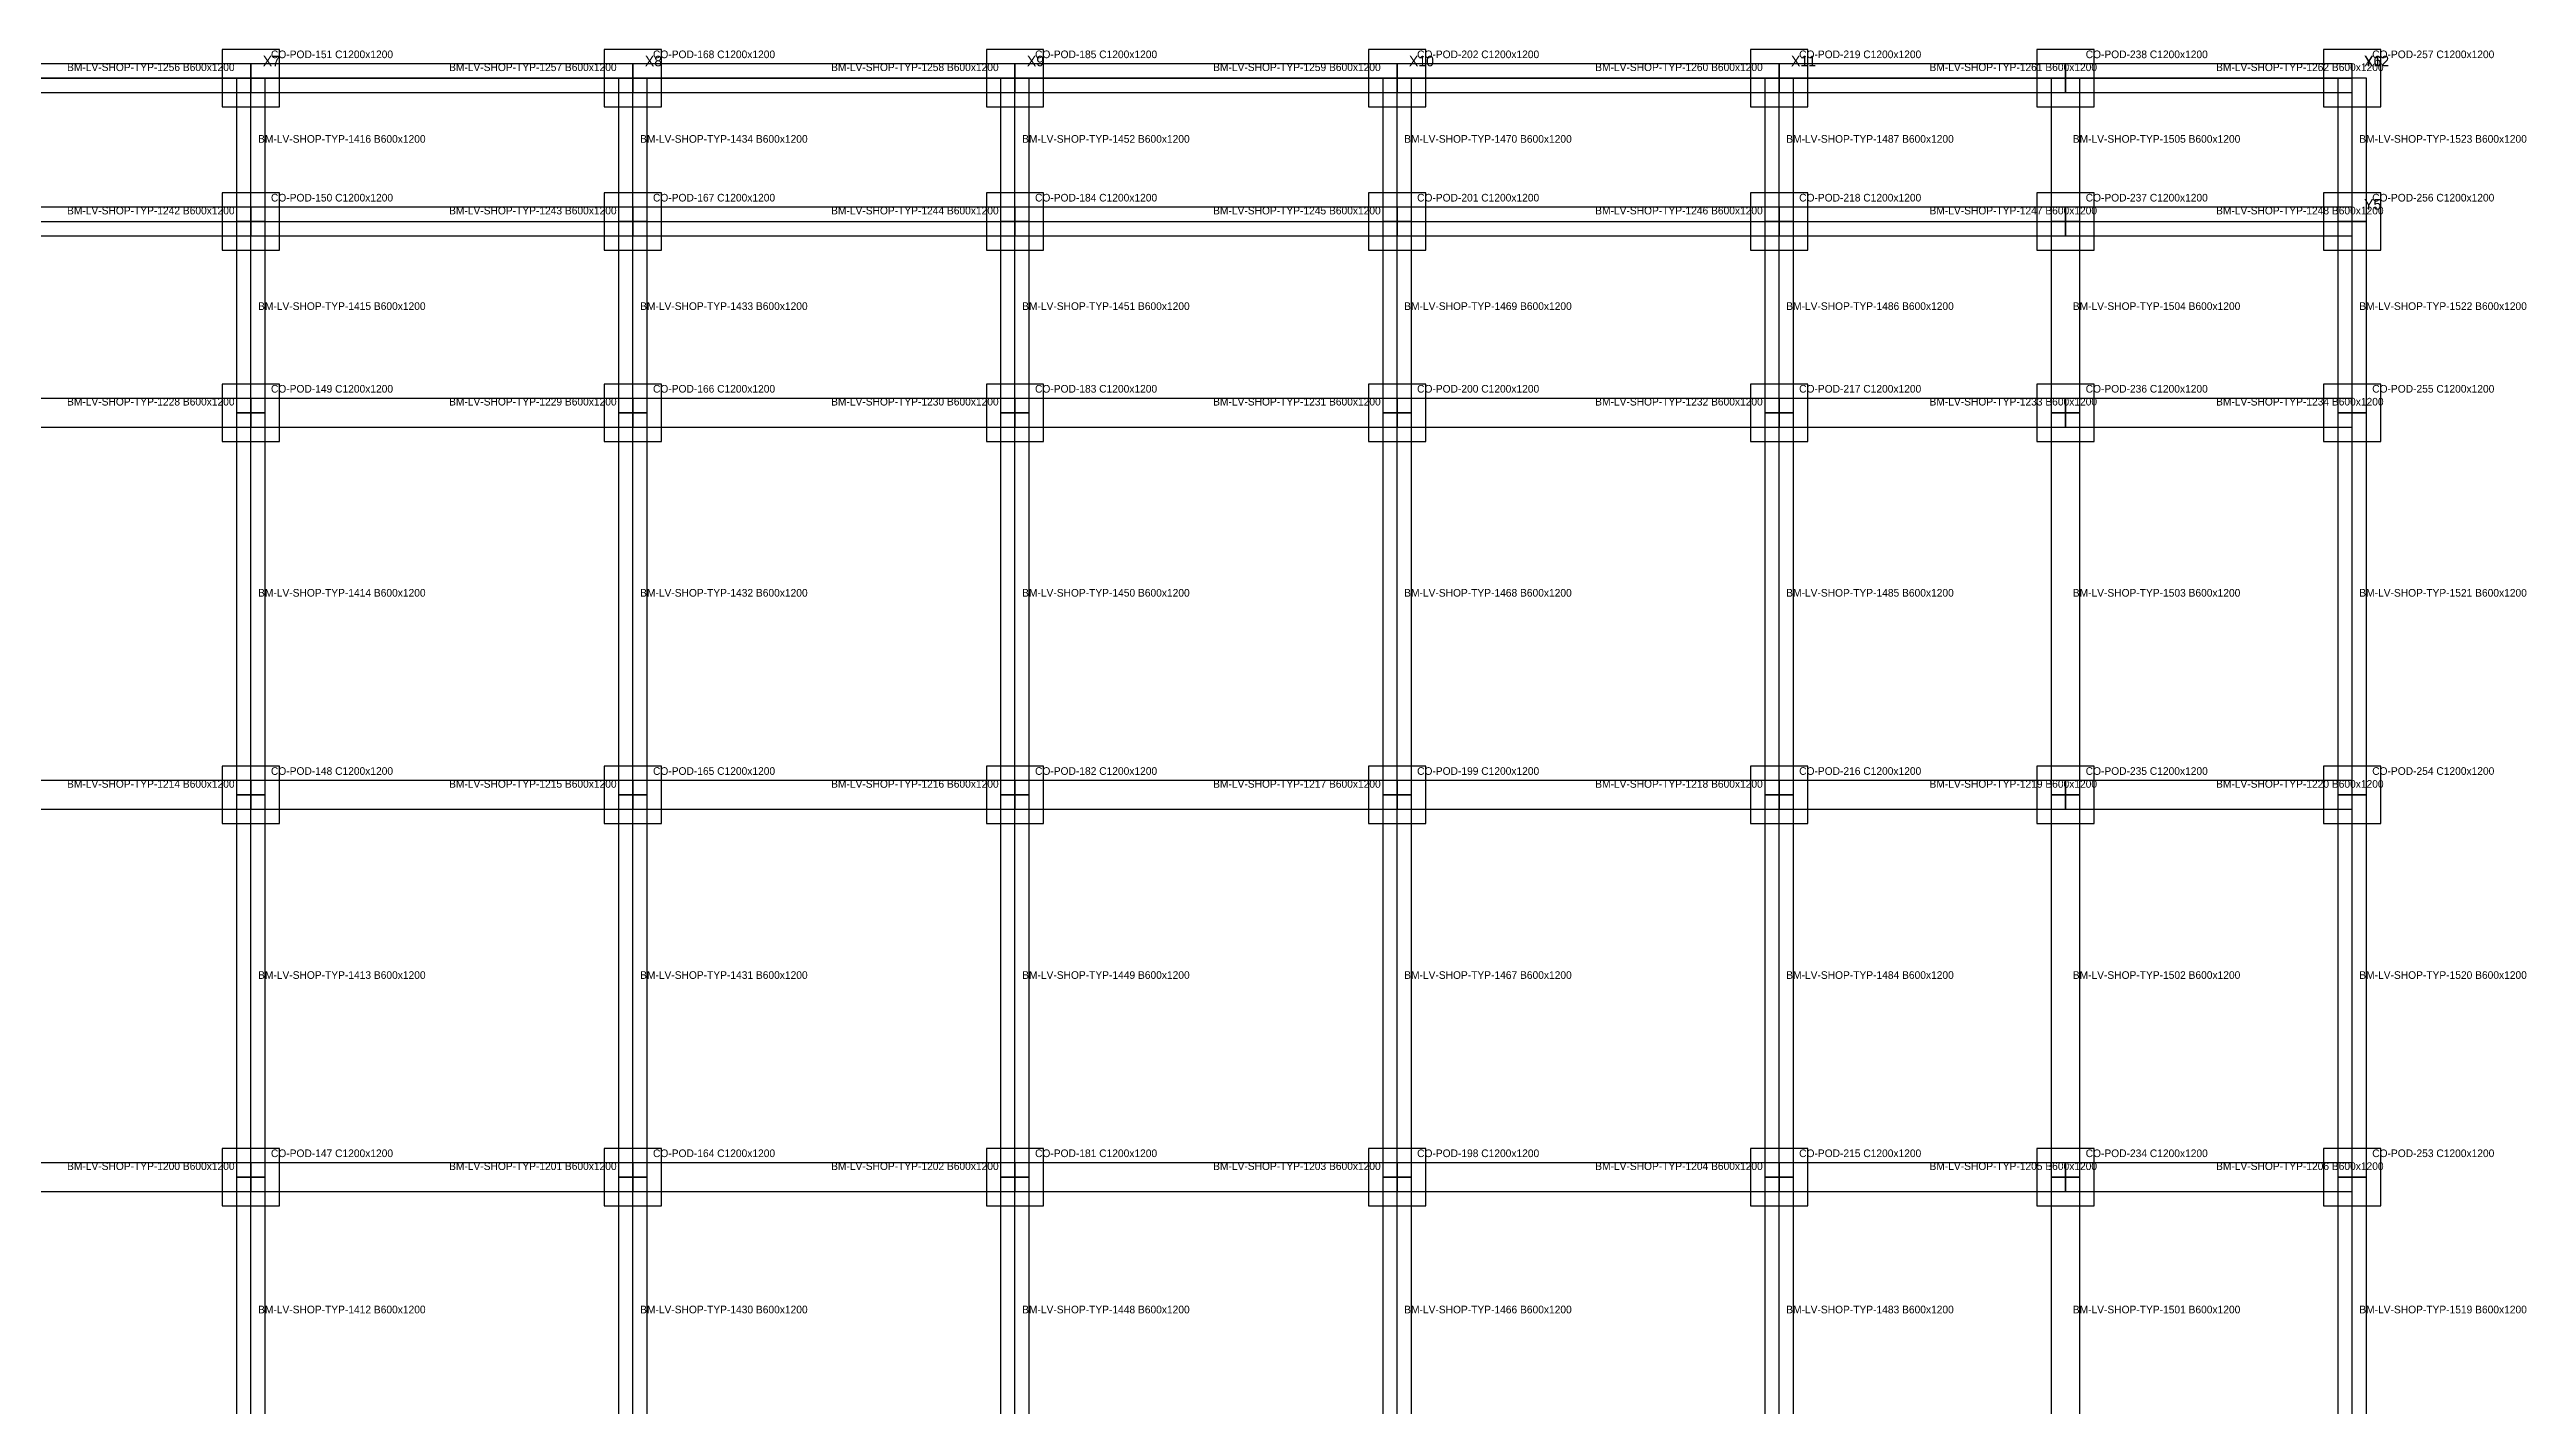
# Model space of a CAD drawing. Header units: millimetres. Extents: x -600 to 227101, y -254450 to 109948.
# Drawn here: x 55784 to 107650, y -52778 to -24400 of the extents above; entities that cross this region are included whole.
import ezdxf

# ---------------------------------------------------------------- set-up
doc = ezdxf.new("R2010")
doc.units = ezdxf.units.MM
for name, color, linetype in [('LV-SHOP-TYP_BEAM', 5, 'Continuous'), ('LV-SHOP-TYP_COLUMN', 1, 'Continuous'), ('LV-SHOP-TYP_GRID', 8, 'Continuous'), ('LV-SHOP-TYP_KEEP_OUT', 4, 'Continuous'), ('LV-SHOP-TYP_SLAB', 7, 'Continuous'), ('TEXT', 7, 'Continuous')]:
    doc.layers.add(name, color=color, linetype=linetype)

msp = doc.modelspace()

# ---------------------------------------------------------------- linework, layer by layer
at = {"layer": 'LV-SHOP-TYP_BEAM'}
for points in [[(52000, -24700), (52000, -25300), (60000, -25300), (60000, -24700), (52000, -24700)], [(60000, -24700), (60000, -25300), (68000, -25300), (68000, -24700), (60000, -24700)], [(68000, -24700), (68000, -25300), (76000, -25300), (76000, -24700), (68000, -24700)], [(76000, -24700), (76000, -25300), (84000, -25300), (84000, -24700), (76000, -24700)], [(84000, -24700), (84000, -25300), (92000, -25300), (92000, -24700), (84000, -24700)], [(92000, -24700), (92000, -25300), (98000, -25300), (98000, -24700), (92000, -24700)], [(98000, -24700), (98000, -25300), (104000, -25300), (104000, -24700), (98000, -24700)], [(59700, -28000), (60300, -28000), (60300, -25000), (59700, -25000), (59700, -28000)], [(67700, -28000), (68300, -28000), (68300, -25000), (67700, -25000), (67700, -28000)], [(75700, -28000), (76300, -28000), (76300, -25000), (75700, -25000), (75700, -28000)], [(83700, -28000), (84300, -28000), (84300, -25000), (83700, -25000), (83700, -28000)], [(91700, -28000), (92300, -28000), (92300, -25000), (91700, -25000), (91700, -28000)], [(97700, -28000), (98300, -28000), (98300, -25000), (97700, -25000), (97700, -28000)], [(103700, -28000), (104300, -28000), (104300, -25000), (103700, -25000), (103700, -28000)], [(52000, -27700), (52000, -28300), (60000, -28300), (60000, -27700), (52000, -27700)], [(59700, -32000), (60300, -32000), (60300, -28000), (59700, -28000), (59700, -32000)], [(60000, -27700), (60000, -28300), (68000, -28300), (68000, -27700), (60000, -27700)], [(67700, -32000), (68300, -32000), (68300, -28000), (67700, -28000), (67700, -32000)], [(68000, -27700), (68000, -28300), (76000, -28300), (76000, -27700), (68000, -27700)], [(75700, -32000), (76300, -32000), (76300, -28000), (75700, -28000), (75700, -32000)], [(76000, -27700), (76000, -28300), (84000, -28300), (84000, -27700), (76000, -27700)], [(83700, -32000), (84300, -32000), (84300, -28000), (83700, -28000), (83700, -32000)], [(84000, -27700), (84000, -28300), (92000, -28300), (92000, -27700), (84000, -27700)], [(91700, -32000), (92300, -32000), (92300, -28000), (91700, -28000), (91700, -32000)], [(92000, -27700), (92000, -28300), (98000, -28300), (98000, -27700), (92000, -27700)], [(97700, -32000), (98300, -32000), (98300, -28000), (97700, -28000), (97700, -32000)], [(98000, -27700), (98000, -28300), (104000, -28300), (104000, -27700), (98000, -27700)], [(103700, -32000), (104300, -32000), (104300, -28000), (103700, -28000), (103700, -32000)], [(52000, -31700), (52000, -32300), (60000, -32300), (60000, -31700), (52000, -31700)], [(59700, -40000), (60300, -40000), (60300, -32000), (59700, -32000), (59700, -40000)], [(60000, -31700), (60000, -32300), (68000, -32300), (68000, -31700), (60000, -31700)], [(67700, -40000), (68300, -40000), (68300, -32000), (67700, -32000), (67700, -40000)], [(68000, -31700), (68000, -32300), (76000, -32300), (76000, -31700), (68000, -31700)], [(75700, -40000), (76300, -40000), (76300, -32000), (75700, -32000), (75700, -40000)], [(76000, -31700), (76000, -32300), (84000, -32300), (84000, -31700), (76000, -31700)], [(83700, -40000), (84300, -40000), (84300, -32000), (83700, -32000), (83700, -40000)], [(84000, -31700), (84000, -32300), (92000, -32300), (92000, -31700), (84000, -31700)], [(91700, -40000), (92300, -40000), (92300, -32000), (91700, -32000), (91700, -40000)], [(92000, -31700), (92000, -32300), (98000, -32300), (98000, -31700), (92000, -31700)], [(97700, -40000), (98300, -40000), (98300, -32000), (97700, -32000), (97700, -40000)], [(98000, -31700), (98000, -32300), (104000, -32300), (104000, -31700), (98000, -31700)], [(103700, -40000), (104300, -40000), (104300, -32000), (103700, -32000), (103700, -40000)], [(52000, -39700), (52000, -40300), (60000, -40300), (60000, -39700), (52000, -39700)], [(60000, -39700), (60000, -40300), (68000, -40300), (68000, -39700), (60000, -39700)], [(68000, -39700), (68000, -40300), (76000, -40300), (76000, -39700), (68000, -39700)], [(76000, -39700), (76000, -40300), (84000, -40300), (84000, -39700), (76000, -39700)], [(84000, -39700), (84000, -40300), (92000, -40300), (92000, -39700), (84000, -39700)], [(92000, -39700), (92000, -40300), (98000, -40300), (98000, -39700), (92000, -39700)], [(98000, -39700), (98000, -40300), (104000, -40300), (104000, -39700), (98000, -39700)], [(59700, -48000), (60300, -48000), (60300, -40000), (59700, -40000), (59700, -48000)], [(67700, -48000), (68300, -48000), (68300, -40000), (67700, -40000), (67700, -48000)], [(75700, -48000), (76300, -48000), (76300, -40000), (75700, -40000), (75700, -48000)], [(83700, -48000), (84300, -48000), (84300, -40000), (83700, -40000), (83700, -48000)], [(91700, -48000), (92300, -48000), (92300, -40000), (91700, -40000), (91700, -48000)], [(97700, -48000), (98300, -48000), (98300, -40000), (97700, -40000), (97700, -48000)], [(103700, -48000), (104300, -48000), (104300, -40000), (103700, -40000), (103700, -48000)], [(52000, -47700), (52000, -48300), (60000, -48300), (60000, -47700), (52000, -47700)], [(60000, -47700), (60000, -48300), (68000, -48300), (68000, -47700), (60000, -47700)], [(68000, -47700), (68000, -48300), (76000, -48300), (76000, -47700), (68000, -47700)], [(76000, -47700), (76000, -48300), (84000, -48300), (84000, -47700), (76000, -47700)], [(84000, -47700), (84000, -48300), (92000, -48300), (92000, -47700), (84000, -47700)], [(92000, -47700), (92000, -48300), (98000, -48300), (98000, -47700), (92000, -47700)], [(98000, -47700), (98000, -48300), (104000, -48300), (104000, -47700), (98000, -47700)], [(59700, -54000), (60300, -54000), (60300, -48000), (59700, -48000), (59700, -54000)], [(67700, -54000), (68300, -54000), (68300, -48000), (67700, -48000), (67700, -54000)], [(75700, -54000), (76300, -54000), (76300, -48000), (75700, -48000), (75700, -54000)], [(83700, -54000), (84300, -54000), (84300, -48000), (83700, -48000), (83700, -54000)], [(91700, -54000), (92300, -54000), (92300, -48000), (91700, -48000), (91700, -54000)], [(97700, -54000), (98300, -54000), (98300, -48000), (97700, -48000), (97700, -54000)], [(103700, -54000), (104300, -54000), (104300, -48000), (103700, -48000), (103700, -54000)]]:
    msp.add_lwpolyline(points, close=True, dxfattribs=at)
at = {"layer": 'LV-SHOP-TYP_COLUMN'}
for points in [[(59400, -25600), (60600, -25600), (60600, -24400), (59400, -24400), (59400, -25600)], [(67400, -25600), (68600, -25600), (68600, -24400), (67400, -24400), (67400, -25600)], [(75400, -25600), (76600, -25600), (76600, -24400), (75400, -24400), (75400, -25600)], [(83400, -25600), (84600, -25600), (84600, -24400), (83400, -24400), (83400, -25600)], [(91400, -25600), (92600, -25600), (92600, -24400), (91400, -24400), (91400, -25600)], [(97400, -25600), (98600, -25600), (98600, -24400), (97400, -24400), (97400, -25600)], [(103400, -25600), (104600, -25600), (104600, -24400), (103400, -24400), (103400, -25600)], [(59400, -28600), (60600, -28600), (60600, -27400), (59400, -27400), (59400, -28600)], [(67400, -28600), (68600, -28600), (68600, -27400), (67400, -27400), (67400, -28600)], [(75400, -28600), (76600, -28600), (76600, -27400), (75400, -27400), (75400, -28600)], [(83400, -28600), (84600, -28600), (84600, -27400), (83400, -27400), (83400, -28600)], [(91400, -28600), (92600, -28600), (92600, -27400), (91400, -27400), (91400, -28600)], [(97400, -28600), (98600, -28600), (98600, -27400), (97400, -27400), (97400, -28600)], [(103400, -28600), (104600, -28600), (104600, -27400), (103400, -27400), (103400, -28600)], [(59400, -32600), (60600, -32600), (60600, -31400), (59400, -31400), (59400, -32600)], [(67400, -32600), (68600, -32600), (68600, -31400), (67400, -31400), (67400, -32600)], [(75400, -32600), (76600, -32600), (76600, -31400), (75400, -31400), (75400, -32600)], [(83400, -32600), (84600, -32600), (84600, -31400), (83400, -31400), (83400, -32600)], [(91400, -32600), (92600, -32600), (92600, -31400), (91400, -31400), (91400, -32600)], [(97400, -32600), (98600, -32600), (98600, -31400), (97400, -31400), (97400, -32600)], [(103400, -32600), (104600, -32600), (104600, -31400), (103400, -31400), (103400, -32600)], [(59400, -40600), (60600, -40600), (60600, -39400), (59400, -39400), (59400, -40600)], [(67400, -40600), (68600, -40600), (68600, -39400), (67400, -39400), (67400, -40600)], [(75400, -40600), (76600, -40600), (76600, -39400), (75400, -39400), (75400, -40600)], [(83400, -40600), (84600, -40600), (84600, -39400), (83400, -39400), (83400, -40600)], [(91400, -40600), (92600, -40600), (92600, -39400), (91400, -39400), (91400, -40600)], [(97400, -40600), (98600, -40600), (98600, -39400), (97400, -39400), (97400, -40600)], [(103400, -40600), (104600, -40600), (104600, -39400), (103400, -39400), (103400, -40600)], [(59400, -48600), (60600, -48600), (60600, -47400), (59400, -47400), (59400, -48600)], [(67400, -48600), (68600, -48600), (68600, -47400), (67400, -47400), (67400, -48600)], [(75400, -48600), (76600, -48600), (76600, -47400), (75400, -47400), (75400, -48600)], [(83400, -48600), (84600, -48600), (84600, -47400), (83400, -47400), (83400, -48600)], [(91400, -48600), (92600, -48600), (92600, -47400), (91400, -47400), (91400, -48600)], [(97400, -48600), (98600, -48600), (98600, -47400), (97400, -47400), (97400, -48600)], [(103400, -48600), (104600, -48600), (104600, -47400), (103400, -47400), (103400, -48600)]]:
    msp.add_lwpolyline(points, close=True, dxfattribs=at)
at = {"layer": 'LV-SHOP-TYP_GRID'}
for points in [[(0, -25000), (104000, -25000)], [(60000, -127000), (60000, -25000)], [(68000, -127000), (68000, -25000)], [(76000, -127000), (76000, -25000)], [(84000, -127000), (84000, -25000)], [(92000, -127000), (92000, -25000)], [(104000, -127000), (104000, -25000)], [(0, -28000), (104000, -28000)]]:
    msp.add_lwpolyline(points, dxfattribs=at)
at = {"layer": 'LV-SHOP-TYP_KEEP_OUT'}
msp.add_lwpolyline([(0, -28000), (104000, -28000), (104000, -25000), (0, -25000), (0, -28000)], close=True, dxfattribs=at)
at = {"layer": 'LV-SHOP-TYP_SLAB'}
msp.add_lwpolyline([(0, -127000), (104000, -127000), (104000, -25000), (0, -25000), (0, -127000)], close=True, dxfattribs=at)

# ---------------------------------------------------------------- texts
at = {"layer": 'TEXT'}
for s, height, p in [('BM-LV-SHOP-TYP-1256 B600x1200', 160, (56150, -24850)), ('X7', 220, (60250, -24750)), ('CO-POD-151 C1200x1200', 160, (60420, -24580)), ('BM-LV-SHOP-TYP-1257 B600x1200', 160, (64150, -24850)), ('X8', 220, (68250, -24750)), ('CO-POD-168 C1200x1200', 160, (68420, -24580)), ('BM-LV-SHOP-TYP-1258 B600x1200', 160, (72150, -24850)), ('X9', 220, (76250, -24750)), ('CO-POD-185 C1200x1200', 160, (76420, -24580)), ('BM-LV-SHOP-TYP-1259 B600x1200', 160, (80150, -24850)), ('X10', 220, (84250, -24750)), ('CO-POD-202 C1200x1200', 160, (84420, -24580)), ('BM-LV-SHOP-TYP-1260 B600x1200', 160, (88150, -24850)), ('X11', 220, (92250, -24750)), ('CO-POD-219 C1200x1200', 160, (92420, -24580)), ('BM-LV-SHOP-TYP-1261 B600x1200', 160, (95150, -24850)), ('CO-POD-238 C1200x1200', 160, (98420, -24580)), ('BM-LV-SHOP-TYP-1262 B600x1200', 160, (101150, -24850)), ('Y6', 220, (104250, -24750)), ('X12', 220, (104250, -24750)), ('CO-POD-257 C1200x1200', 160, (104420, -24580)), ('BM-LV-SHOP-TYP-1416 B600x1200', 160, (60150, -26350)), ('BM-LV-SHOP-TYP-1434 B600x1200', 160, (68150, -26350)), ('BM-LV-SHOP-TYP-1452 B600x1200', 160, (76150, -26350)), ('BM-LV-SHOP-TYP-1470 B600x1200', 160, (84150, -26350)), ('BM-LV-SHOP-TYP-1487 B600x1200', 160, (92150, -26350)), ('BM-LV-SHOP-TYP-1505 B600x1200', 160, (98150, -26350)), ('BM-LV-SHOP-TYP-1523 B600x1200', 160, (104150, -26350)), ('CO-POD-150 C1200x1200', 160, (60420, -27580)), ('CO-POD-167 C1200x1200', 160, (68420, -27580)), ('CO-POD-184 C1200x1200', 160, (76420, -27580)), ('CO-POD-201 C1200x1200', 160, (84420, -27580)), ('CO-POD-218 C1200x1200', 160, (92420, -27580)), ('CO-POD-237 C1200x1200', 160, (98420, -27580)), ('CO-POD-256 C1200x1200', 160, (104420, -27580)), ('BM-LV-SHOP-TYP-1242 B600x1200', 160, (56150, -27850)), ('BM-LV-SHOP-TYP-1243 B600x1200', 160, (64150, -27850)), ('BM-LV-SHOP-TYP-1244 B600x1200', 160, (72150, -27850)), ('BM-LV-SHOP-TYP-1245 B600x1200', 160, (80150, -27850)), ('BM-LV-SHOP-TYP-1246 B600x1200', 160, (88150, -27850)), ('BM-LV-SHOP-TYP-1247 B600x1200', 160, (95150, -27850)), ('BM-LV-SHOP-TYP-1248 B600x1200', 160, (101150, -27850)), ('Y5', 220, (104250, -27750)), ('BM-LV-SHOP-TYP-1415 B600x1200', 160, (60150, -29850)), ('BM-LV-SHOP-TYP-1433 B600x1200', 160, (68150, -29850)), ('BM-LV-SHOP-TYP-1451 B600x1200', 160, (76150, -29850)), ('BM-LV-SHOP-TYP-1469 B600x1200', 160, (84150, -29850)), ('BM-LV-SHOP-TYP-1486 B600x1200', 160, (92150, -29850)), ('BM-LV-SHOP-TYP-1504 B600x1200', 160, (98150, -29850)), ('BM-LV-SHOP-TYP-1522 B600x1200', 160, (104150, -29850)), ('CO-POD-149 C1200x1200', 160, (60420, -31580)), ('CO-POD-166 C1200x1200', 160, (68420, -31580)), ('CO-POD-183 C1200x1200', 160, (76420, -31580)), ('CO-POD-200 C1200x1200', 160, (84420, -31580)), ('CO-POD-217 C1200x1200', 160, (92420, -31580)), ('CO-POD-236 C1200x1200', 160, (98420, -31580)), ('CO-POD-255 C1200x1200', 160, (104420, -31580)), ('BM-LV-SHOP-TYP-1228 B600x1200', 160, (56150, -31850)), ('BM-LV-SHOP-TYP-1229 B600x1200', 160, (64150, -31850)), ('BM-LV-SHOP-TYP-1230 B600x1200', 160, (72150, -31850)), ('BM-LV-SHOP-TYP-1231 B600x1200', 160, (80150, -31850)), ('BM-LV-SHOP-TYP-1232 B600x1200', 160, (88150, -31850)), ('BM-LV-SHOP-TYP-1233 B600x1200', 160, (95150, -31850)), ('BM-LV-SHOP-TYP-1234 B600x1200', 160, (101150, -31850)), ('BM-LV-SHOP-TYP-1414 B600x1200', 160, (60150, -35850)), ('BM-LV-SHOP-TYP-1432 B600x1200', 160, (68150, -35850)), ('BM-LV-SHOP-TYP-1450 B600x1200', 160, (76150, -35850)), ('BM-LV-SHOP-TYP-1468 B600x1200', 160, (84150, -35850)), ('BM-LV-SHOP-TYP-1485 B600x1200', 160, (92150, -35850)), ('BM-LV-SHOP-TYP-1503 B600x1200', 160, (98150, -35850)), ('BM-LV-SHOP-TYP-1521 B600x1200', 160, (104150, -35850)), ('CO-POD-148 C1200x1200', 160, (60420, -39580)), ('CO-POD-165 C1200x1200', 160, (68420, -39580)), ('CO-POD-182 C1200x1200', 160, (76420, -39580)), ('CO-POD-199 C1200x1200', 160, (84420, -39580)), ('CO-POD-216 C1200x1200', 160, (92420, -39580)), ('CO-POD-235 C1200x1200', 160, (98420, -39580)), ('CO-POD-254 C1200x1200', 160, (104420, -39580)), ('BM-LV-SHOP-TYP-1214 B600x1200', 160, (56150, -39850)), ('BM-LV-SHOP-TYP-1215 B600x1200', 160, (64150, -39850)), ('BM-LV-SHOP-TYP-1216 B600x1200', 160, (72150, -39850)), ('BM-LV-SHOP-TYP-1217 B600x1200', 160, (80150, -39850)), ('BM-LV-SHOP-TYP-1218 B600x1200', 160, (88150, -39850)), ('BM-LV-SHOP-TYP-1219 B600x1200', 160, (95150, -39850)), ('BM-LV-SHOP-TYP-1220 B600x1200', 160, (101150, -39850)), ('BM-LV-SHOP-TYP-1413 B600x1200', 160, (60150, -43850)), ('BM-LV-SHOP-TYP-1431 B600x1200', 160, (68150, -43850)), ('BM-LV-SHOP-TYP-1449 B600x1200', 160, (76150, -43850)), ('BM-LV-SHOP-TYP-1467 B600x1200', 160, (84150, -43850)), ('BM-LV-SHOP-TYP-1484 B600x1200', 160, (92150, -43850)), ('BM-LV-SHOP-TYP-1502 B600x1200', 160, (98150, -43850)), ('BM-LV-SHOP-TYP-1520 B600x1200', 160, (104150, -43850)), ('BM-LV-SHOP-TYP-1200 B600x1200', 160, (56150, -47850)), ('CO-POD-147 C1200x1200', 160, (60420, -47580)), ('BM-LV-SHOP-TYP-1201 B600x1200', 160, (64150, -47850)), ('CO-POD-164 C1200x1200', 160, (68420, -47580)), ('BM-LV-SHOP-TYP-1202 B600x1200', 160, (72150, -47850)), ('CO-POD-181 C1200x1200', 160, (76420, -47580)), ('BM-LV-SHOP-TYP-1203 B600x1200', 160, (80150, -47850)), ('CO-POD-198 C1200x1200', 160, (84420, -47580)), ('BM-LV-SHOP-TYP-1204 B600x1200', 160, (88150, -47850)), ('CO-POD-215 C1200x1200', 160, (92420, -47580)), ('BM-LV-SHOP-TYP-1205 B600x1200', 160, (95150, -47850)), ('CO-POD-234 C1200x1200', 160, (98420, -47580)), ('BM-LV-SHOP-TYP-1206 B600x1200', 160, (101150, -47850)), ('CO-POD-253 C1200x1200', 160, (104420, -47580)), ('BM-LV-SHOP-TYP-1412 B600x1200', 160, (60150, -50850)), ('BM-LV-SHOP-TYP-1430 B600x1200', 160, (68150, -50850)), ('BM-LV-SHOP-TYP-1448 B600x1200', 160, (76150, -50850)), ('BM-LV-SHOP-TYP-1466 B600x1200', 160, (84150, -50850)), ('BM-LV-SHOP-TYP-1483 B600x1200', 160, (92150, -50850)), ('BM-LV-SHOP-TYP-1501 B600x1200', 160, (98150, -50850)), ('BM-LV-SHOP-TYP-1519 B600x1200', 160, (104150, -50850))]:
    msp.add_text(s, height=height, dxfattribs=at).set_placement(p)

doc.saveas('drawing.dxf')
